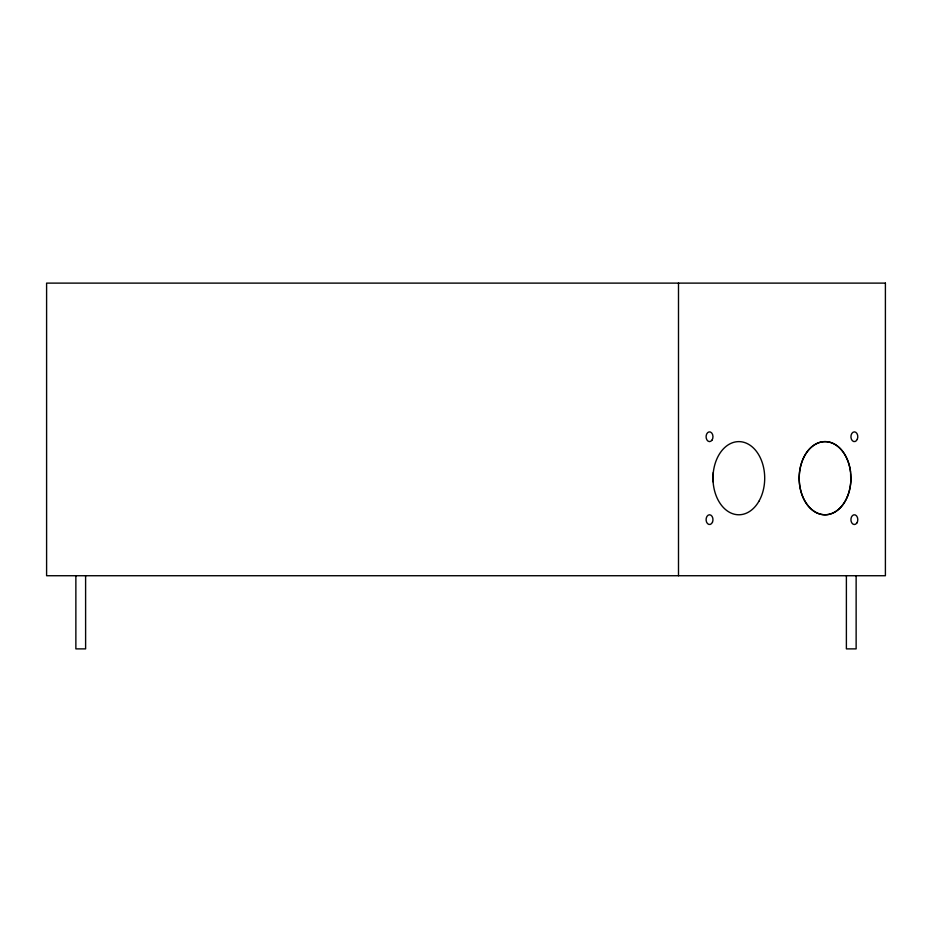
<?xml version="1.0" encoding="UTF-8"?>
<svg xmlns="http://www.w3.org/2000/svg" width="932" height="932" viewBox="0 0 932 932"><rect width="100%" height="100%" fill="white"/><g stroke="black" fill="none" stroke-linecap="round" stroke-linejoin="round"><path stroke-width="1.4" d="M713.108 481.891L713.318 472.349M850.613 473.514L850.788 481.891A36.581 25.863 90 0 1 811.807 509.606A36.581 25.863 90 0 1 810.525 447.942A36.581 25.863 90 0 1 850.59 472.349M856.135 575.731L856.135 648.882L846.384 648.882L846.384 575.731M678.496 283.118L678.496 575.731M85.604 575.731L85.616 648.882L75.865 648.882L75.865 575.731M885.4 283.118L46.6 283.118L46.6 575.731L885.4 575.731L885.4 283.118M712.514 522.083A4.881 3.448 -90 0 0 709.532 514.767A4.881 3.448 -90 0 0 706.549 522.083A4.881 3.448 -90 0 0 712.514 522.083M856.799 523.097A4.881 3.448 -90 0 0 855.261 514.93A4.881 3.448 -90 0 0 851.033 520.906A4.881 3.448 -90 0 0 856.799 523.097M857.347 439.182A4.881 3.448 -90 0 0 854.364 431.865A4.881 3.448 -90 0 0 851.382 439.182A4.881 3.448 -90 0 0 857.347 439.182M711.966 440.184A4.881 3.448 -90 0 0 710.429 432.029A4.881 3.448 -90 0 0 706.2 438.005A4.881 3.448 -90 0 0 711.966 440.184M758.893 501.3A36.581 25.863 -90 0 0 742.979 442.083A36.581 25.863 -90 0 0 714.669 491.187A36.581 25.863 -90 0 0 758.893 501.3M847.456 496.476A36.581 25.863 -90 0 0 825.053 441.617A36.581 25.863 -90 0 0 802.65 496.476A36.581 25.863 -90 0 0 847.456 496.476"/></g></svg>
